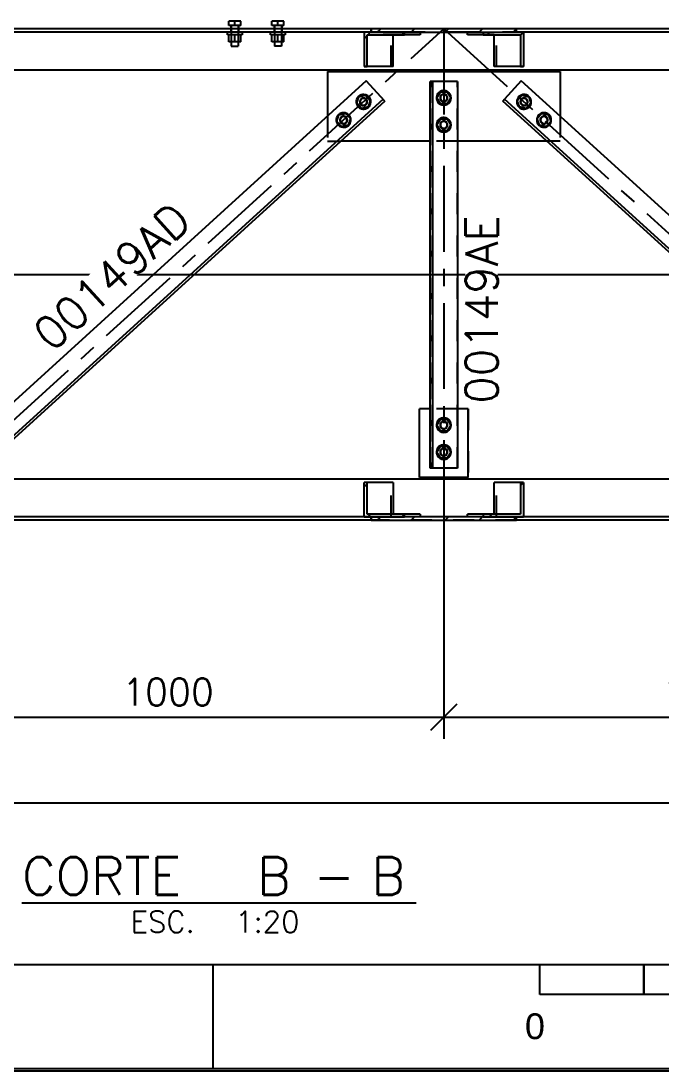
# Model space of a CAD drawing. Header units: millimetres. Extents: x 505 to 1346, y 20403 to 20997.
# Drawn here: x 828.1 to 887.4, y 20402.8 to 20500.1 of the extents above; entities that cross this region are included whole.
import ezdxf

# ---------------------------------------------------------------- set-up
doc = ezdxf.new("R2010")
doc.units = ezdxf.units.MM
doc.linetypes.add('CENTER', pattern=[12.7, 7.9375, -1.5875, 1.5875, -1.5875])
doc.linetypes.add('DXK_LINE_DOT2', pattern=[3.9198, 1.9599, -1.9599])
doc.styles.add('Arial', font='ARIAL.TTF', dxfattribs={"height": 0.2})
doc.styles.add('RomanS', font='ROMANS__.TTF', dxfattribs={"height": 0.2})

# ---------------------------------------------------------------- blocks, each defined once
blk = doc.blocks.new('Unknown-110200292-1058')
at = {"color": 5, "linetype": 'Continuous'}
blk.add_line((505.065, 20402.85), (1346.065, 20402.85), dxfattribs=at)
blk = doc.blocks.new('FORMATO_DET_A1-110200292-76346')
at = {"color": 1, "linetype": 'Continuous', "true_color": 0xff0000}
blk.add_line((1336.446, 20412.672), (529.801, 20412.672), dxfattribs=at)
at = {"color": 2, "linetype": 'Continuous', "true_color": 0xffff00}
for p, q in [((845.863, 20403.05), (845.863, 20412.672)), ((1346.065, 20403.05), (505.065, 20403.05))]:
    blk.add_line(p, q, dxfattribs=at)
at = {"color": 8, "linetype": 'Continuous', "true_color": 0x787878}
for p, q in [((876.095, 20409.922), (876.095, 20412.672)), ((885.714, 20409.922), (885.714, 20412.672)), ((885.714, 20412.672), (885.714, 20409.922)), ((975.036, 20409.922), (876.095, 20409.922))]:
    blk.add_line(p, q, dxfattribs=at)
at = {"color": 18, "linetype": 'Continuous', "true_color": 0x000000, "style": 'Arial', "width": 0.999742}
blk.add_text('0', height=2.387, dxfattribs=at).set_placement((874.721, 20405.799))
blk = doc.blocks.new('Unknown-110200292-13 - 64510')
at = {"color": 6, "linetype": 'Continuous'}
blk.add_line((828.161, 20418.423), (864.667, 20418.423), dxfattribs=at)
at = {"color": 0, "linetype": 'Continuous'}
for points in [[(848.874, 20419.173), (848.874, 20422.673), (828.161, 20422.673), (828.161, 20419.173)], [(854.083, 20419.173), (854.083, 20422.673), (849.924, 20422.673), (849.924, 20419.173)], [(859.457, 20419.173), (859.457, 20422.673), (855.133, 20422.673), (855.133, 20419.173)], [(864.667, 20419.173), (864.667, 20422.673), (860.507, 20422.673), (860.507, 20419.173)], [(847.302, 20415.673), (847.302, 20417.673), (838.218, 20417.673), (838.218, 20415.673)], [(854.609, 20415.673), (854.609, 20417.673), (847.902, 20417.673), (847.902, 20415.673)]]:
    blk.add_wipeout(points, dxfattribs=at)
at = {"color": 6, "linetype": 'Continuous', "style": 'RomanS'}
for s, height, p in [('CORTE ', 3.4681, (828.161, 20419.173)), ('B', 3.468, (849.924, 20419.173)), ('B', 3.468, (860.507, 20419.173)), ('-', 3.468, (855.133, 20419.173))]:
    blk.add_text(s, height=height, dxfattribs=at).set_placement(p)
at = {"color": 3, "linetype": 'Continuous', "style": 'RomanS'}
for s, p in [('ESC. ', (838.218, 20415.673)), ('1:20', (847.902, 20415.673))]:
    blk.add_text(s, height=1.9818, dxfattribs=at).set_placement(p)
blk = doc.blocks.new('Part-110200292-64549 - 64510')
at = {"linetype": 'Continuous'}
h = blk.add_hatch(dxfattribs=at)
h.set_pattern_fill('', scale=0.7, style=0, pattern_type=0)
h.set_pattern_definition([(45, (863.5702, 20499.0335), (-1.5715, 1.5715), [])])
h.paths.add_polyline_path([(863.57, 20498.798), (863.57, 20499.033), (859.826, 20499.033), (859.826, 20495.858), (860.103, 20495.858), (860.103, 20498.798)])
at = {"color": 7, "linetype": 'DXK_LINE_DOT2'}
for p, q in [((865.027, 20499.033), (859.826, 20499.033)), ((863.57, 20498.798), (860.103, 20498.798)), ((862.334, 20495.858), (862.334, 20499.033)), ((860.103, 20495.858), (859.826, 20495.858))]:
    blk.add_line(p, q, dxfattribs=at)
at = {"color": 3, "linetype": 'Continuous'}
for p, q in [((863.57, 20499.033), (859.826, 20499.033)), ((859.826, 20499.033), (859.826, 20495.858)), ((860.103, 20495.858), (860.103, 20498.798)), ((860.103, 20498.798), (863.57, 20498.798)), ((862.534, 20495.858), (862.534, 20498.798)), ((863.57, 20498.798), (863.57, 20499.033)), ((865.027, 20498.798), (863.57, 20498.798)), ((865.027, 20499.033), (865.027, 20498.798)), ((859.826, 20495.858), (860.103, 20495.858)), ((862.534, 20495.858), (860.103, 20495.858))]:
    blk.add_line(p, q, dxfattribs=at)
blk = doc.blocks.new('Part-110200292-64550 - 64510')
at = {"linetype": 'Continuous'}
h = blk.add_hatch(dxfattribs=at)
h.set_pattern_fill('', scale=0.7, style=0, pattern_type=0)
h.set_pattern_definition([(45, (874.5945, 20499.0335), (-1.5715, 1.5715), [])])
h.paths.add_polyline_path([(874.594, 20495.858), (874.594, 20499.033), (870.85, 20499.033), (870.85, 20498.798), (874.317, 20498.798), (874.317, 20495.858)])
at = {"color": 3, "linetype": 'Continuous'}
for p, q in [((869.394, 20498.798), (869.394, 20499.033)), ((870.85, 20498.798), (869.394, 20498.798)), ((870.85, 20499.033), (874.594, 20499.033)), ((870.85, 20499.033), (870.85, 20498.798)), ((870.85, 20498.798), (874.317, 20498.798)), ((871.888, 20495.858), (871.888, 20498.798)), ((874.317, 20498.798), (874.317, 20495.858)), ((874.594, 20499.033), (874.594, 20495.858)), ((874.317, 20495.858), (871.888, 20495.858)), ((874.317, 20495.858), (874.594, 20495.858))]:
    blk.add_line(p, q, dxfattribs=at)
at = {"color": 7, "linetype": 'DXK_LINE_DOT2'}
for p, q in [((874.594, 20499.033), (869.394, 20499.033)), ((871.888, 20498.798), (870.85, 20498.798)), ((871.888, 20498.798), (874.317, 20498.798)), ((872.087, 20495.858), (872.087, 20499.033)), ((874.594, 20495.858), (874.317, 20495.858))]:
    blk.add_line(p, q, dxfattribs=at)
blk = doc.blocks.new('Part-110200292-64567 - 64510')
at = {"color": 7, "linetype": 'CENTER'}
blk.add_line((867.211, 20499.348), (867.211, 20453.848), dxfattribs=at)
at = {"color": 3, "linetype": 'Continuous'}
for p, q in [((866.176, 20494.457), (865.941, 20494.457)), ((865.941, 20458.658), (865.941, 20494.457)), ((866.176, 20494.457), (866.176, 20458.658)), ((868.481, 20494.457), (866.176, 20494.457)), ((868.481, 20494.457), (868.481, 20458.658)), ((866.176, 20458.658), (865.941, 20458.658)), ((868.481, 20458.658), (866.176, 20458.658))]:
    blk.add_line(p, q, dxfattribs=at)
at = {"color": 7, "linetype": 'DXK_LINE_DOT2'}
for p, q in [((865.941, 20494.457), (865.941, 20458.658)), ((866.176, 20458.658), (866.176, 20494.457)), ((868.481, 20458.658), (868.481, 20494.457))]:
    blk.add_line(p, q, dxfattribs=at)
blk = doc.blocks.new('Part-110200292-64579 - 64510')
at = {"color": 7, "linetype": 'CENTER'}
blk.add_line((817.212, 20453.848), (867.212, 20499.351), dxfattribs=at)
at = {"color": 3, "linetype": 'Continuous'}
for p, q in [((860.037, 20494.539), (822.674, 20460.537)), ((861.746, 20492.66), (860.037, 20494.539)), ((861.588, 20492.834), (824.226, 20458.832)), ((861.746, 20492.66), (824.384, 20458.658)), ((824.384, 20458.658), (822.674, 20460.537))]:
    blk.add_line(p, q, dxfattribs=at)
blk = doc.blocks.new('Part-110200292-64580 - 64510')
at = {"color": 7, "linetype": 'CENTER'}
blk.add_line((867.208, 20499.351), (917.207, 20453.848), dxfattribs=at)
at = {"color": 3, "linetype": 'Continuous'}
for p, q in [((874.383, 20494.538), (872.832, 20492.833)), ((911.745, 20460.537), (874.383, 20494.538)), ((872.674, 20492.659), (872.832, 20492.833)), ((910.193, 20458.832), (872.832, 20492.833)), ((910.035, 20458.658), (872.674, 20492.659)), ((911.745, 20460.537), (910.193, 20458.832)), ((910.035, 20458.658), (910.193, 20458.832))]:
    blk.add_line(p, q, dxfattribs=at)
blk = doc.blocks.new('Part-110200292-64604 - 64510')
at = {"color": 3, "linetype": 'Continuous'}
for p, q in [((860.479, 20499.348), (823.938, 20499.348)), ((859.826, 20499.033), (824.596, 20499.033)), ((910.474, 20499.348), (873.944, 20499.348)), ((909.826, 20499.033), (874.594, 20499.033)), ((551.248, 20495.538), (1036.416, 20495.538))]:
    blk.add_line(p, q, dxfattribs=at)
at = {"color": 7, "linetype": 'DXK_LINE_DOT2'}
for p, q in [((873.944, 20499.348), (860.479, 20499.348)), ((869.394, 20499.033), (865.027, 20499.033))]:
    blk.add_line(p, q, dxfattribs=at)
blk = doc.blocks.new('Part-110200292-64661 - 64510')
at = {"linetype": 'Continuous'}
h = blk.add_hatch(dxfattribs=at)
h.set_pattern_fill('', scale=0.7, style=0, pattern_type=0)
h.set_pattern_definition([(45, (873.9437, 20499.3485), (-1.57154, 1.57154), [])])
h.paths.add_polyline_path([(873.944, 20499.033), (873.944, 20499.348), (860.479, 20499.348), (860.479, 20499.033)])
at = {"color": 7, "linetype": 'DXK_LINE_DOT2'}
for p, q in [((860.479, 20499.348), (860.479, 20499.033)), ((873.944, 20499.033), (873.944, 20499.348))]:
    blk.add_line(p, q, dxfattribs=at)
at = {"color": 3, "linetype": 'Continuous'}
for p, q in [((860.479, 20499.033), (860.479, 20499.348)), ((873.944, 20499.348), (860.479, 20499.348)), ((860.479, 20499.033), (873.944, 20499.033)), ((873.944, 20499.033), (873.944, 20499.348))]:
    blk.add_line(p, q, dxfattribs=at)
blk = doc.blocks.new('Bolt-110200292-65385 - 64510')
at = {"color": 3, "linetype": 'Continuous'}
for p, q in [((848.412, 20500.073), (847.302, 20500.073)), ((847.302, 20499.663), (847.302, 20500.073)), ((847.302, 20499.663), (847.302, 20500.073)), ((848.412, 20499.663), (847.302, 20499.663)), ((847.507, 20499.663), (847.507, 20499.348)), ((847.539, 20499.663), (847.539, 20499.348)), ((847.857, 20499.663), (847.857, 20500.073)), ((848.174, 20499.663), (848.174, 20499.348)), ((848.207, 20499.663), (848.207, 20499.348)), ((848.412, 20499.663), (848.412, 20500.073)), ((848.412, 20499.663), (848.412, 20500.073)), ((852.412, 20500.073), (851.302, 20500.073)), ((851.302, 20499.663), (851.302, 20500.073)), ((851.302, 20499.663), (851.302, 20500.073)), ((852.412, 20499.663), (851.302, 20499.663)), ((851.507, 20499.663), (851.507, 20499.348)), ((851.539, 20499.663), (851.539, 20499.348)), ((851.857, 20499.663), (851.857, 20500.073)), ((852.174, 20499.663), (852.174, 20499.348)), ((852.207, 20499.663), (852.207, 20499.348)), ((852.412, 20499.663), (852.412, 20500.073)), ((852.412, 20499.663), (852.412, 20500.073)), ((847.182, 20498.783), (847.182, 20499.033)), ((848.531, 20498.783), (847.182, 20498.783)), ((847.301, 20498.148), (847.301, 20498.783)), ((847.301, 20498.148), (847.301, 20498.783)), ((847.539, 20499.033), (847.539, 20497.758)), ((847.857, 20498.148), (847.857, 20498.783)), ((848.174, 20499.033), (848.174, 20497.758)), ((848.412, 20498.148), (848.412, 20498.783)), ((848.412, 20498.148), (848.412, 20498.783)), ((848.531, 20499.033), (848.531, 20498.783)), ((851.182, 20498.783), (851.182, 20499.033)), ((852.531, 20498.783), (851.182, 20498.783)), ((851.301, 20498.148), (851.301, 20498.783)), ((851.301, 20498.148), (851.301, 20498.783)), ((851.539, 20499.033), (851.539, 20497.758)), ((851.857, 20498.148), (851.857, 20498.783)), ((852.174, 20499.033), (852.174, 20497.758)), ((852.412, 20498.148), (852.412, 20498.783)), ((852.412, 20498.148), (852.412, 20498.783)), ((852.531, 20499.033), (852.531, 20498.783)), ((848.412, 20498.148), (847.301, 20498.148)), ((847.539, 20497.758), (848.174, 20497.758)), ((852.412, 20498.148), (851.301, 20498.148)), ((852.174, 20497.758), (851.539, 20497.758))]:
    blk.add_line(p, q, dxfattribs=at)
at = {"color": 3, "linetype": 'DXK_LINE_DOT2'}
for p, q in [((847.857, 20499.663), (847.857, 20500.073)), ((851.857, 20499.663), (851.857, 20500.073)), ((847.507, 20499.033), (847.182, 20499.033)), ((847.507, 20499.348), (847.507, 20499.033)), ((847.524, 20499.348), (847.507, 20499.348)), ((847.507, 20499.033), (847.524, 20499.033)), ((847.524, 20499.348), (847.573, 20499.348)), ((847.524, 20499.033), (847.573, 20499.033)), ((847.539, 20499.348), (847.539, 20499.033)), ((848.207, 20499.348), (847.573, 20499.348)), ((848.531, 20499.033), (847.573, 20499.033)), ((847.857, 20498.148), (847.857, 20498.783)), ((848.174, 20499.348), (848.174, 20499.033)), ((848.207, 20499.348), (848.207, 20499.033)), ((851.507, 20499.033), (851.182, 20499.033)), ((851.507, 20499.348), (851.507, 20499.033)), ((851.524, 20499.348), (851.507, 20499.348)), ((851.507, 20499.033), (851.524, 20499.033)), ((851.524, 20499.348), (851.573, 20499.348)), ((851.524, 20499.033), (851.573, 20499.033)), ((851.539, 20499.348), (851.539, 20499.033)), ((852.207, 20499.348), (851.573, 20499.348)), ((852.531, 20499.033), (851.573, 20499.033)), ((851.857, 20498.148), (851.857, 20498.783)), ((852.174, 20499.348), (852.174, 20499.033)), ((852.207, 20499.348), (852.207, 20499.033))]:
    blk.add_line(p, q, dxfattribs=at)
blk = doc.blocks.new('Bolt-110200292-64806 - 64510')
at = {"color": 3, "linetype": 'Continuous'}
for p, q in [((866.57, 20462.658), (866.89, 20463.214)), ((866.89, 20463.214), (867.532, 20463.214)), ((867.532, 20463.214), (867.852, 20462.658)), ((866.89, 20462.103), (866.57, 20462.658)), ((867.532, 20462.103), (866.89, 20462.103)), ((867.852, 20462.658), (867.532, 20462.103)), ((866.57, 20460.158), (866.89, 20460.714)), ((866.89, 20459.603), (866.57, 20460.158)), ((866.89, 20460.714), (867.532, 20460.714)), ((867.532, 20460.714), (867.852, 20460.158)), ((867.852, 20460.158), (867.532, 20459.603)), ((867.532, 20459.603), (866.89, 20459.603))]:
    blk.add_line(p, q, dxfattribs=at)
at = {"color": 3, "linetype": 'DXK_LINE_DOT2'}
for p, q in [((866.57, 20462.658), (866.891, 20463.213)), ((866.891, 20463.213), (867.531, 20463.213)), ((867.531, 20463.213), (867.852, 20462.658)), ((866.891, 20462.103), (866.57, 20462.658)), ((867.531, 20462.103), (866.891, 20462.103)), ((867.852, 20462.658), (867.531, 20462.103)), ((866.57, 20460.158), (866.891, 20460.713)), ((866.891, 20459.603), (866.57, 20460.158)), ((866.891, 20460.713), (867.531, 20460.713)), ((867.531, 20460.713), (867.852, 20460.158)), ((867.852, 20460.158), (867.531, 20459.603)), ((867.531, 20459.603), (866.891, 20459.603))]:
    blk.add_line(p, q, dxfattribs=at)
at = {"color": 3, "linetype": 'Continuous'}
for centre, radius, start, end in [((867.211, 20462.658), 0.675, 30, 210), ((867.211, 20462.658), 0.675, 0, 180), ((867.211, 20462.658), 0.675, 210, 30), ((867.211, 20462.658), 0.35, 90, 270), ((867.211, 20462.658), 0.317, 30, 210), ((867.211, 20462.658), 0.317, 210, 30), ((867.211, 20462.658), 0.35, 270, 90), ((867.211, 20462.658), 0.675, 180, 0), ((867.211, 20460.158), 0.675, 30, 210), ((867.211, 20460.158), 0.675, 0, 180), ((867.211, 20460.158), 0.675, 180, 0), ((867.211, 20460.158), 0.675, 210, 30), ((867.211, 20460.158), 0.35, 90, 270), ((867.211, 20460.158), 0.317, 30, 210), ((867.211, 20460.158), 0.317, 210, 30), ((867.211, 20460.158), 0.35, 270, 90)]:
    blk.add_arc(centre, radius, start, end, dxfattribs=at)
at = {"color": 3, "linetype": 'DXK_LINE_DOT2'}
for centre, radius, start, end in [((867.211, 20462.658), 0.35, 72, 252), ((867.211, 20462.658), 0.317, 0, 180), ((867.211, 20462.658), 0.35, 252, 72), ((867.211, 20462.658), 0.317, 180, 0), ((867.211, 20460.158), 0.35, 72, 252), ((867.211, 20460.158), 0.317, 0, 180), ((867.211, 20460.158), 0.317, 180, 0), ((867.211, 20460.158), 0.35, 252, 72)]:
    blk.add_arc(centre, radius, start, end, dxfattribs=at)
blk = doc.blocks.new('Bolt-110200292-64820 - 64510')
at = {"color": 3, "linetype": 'Continuous'}
for p, q in [((874.011, 20492.726), (874.443, 20493.2)), ((874.443, 20493.2), (875.07, 20493.063)), ((875.07, 20493.063), (875.265, 20492.452)), ((874.206, 20492.114), (874.011, 20492.726)), ((874.833, 20491.978), (874.206, 20492.114)), ((875.265, 20492.452), (874.833, 20491.978)), ((875.86, 20491.043), (876.292, 20491.517)), ((876.055, 20490.432), (875.86, 20491.043)), ((876.292, 20491.517), (876.919, 20491.381)), ((876.919, 20491.381), (877.114, 20490.77)), ((876.682, 20490.295), (876.055, 20490.432)), ((877.114, 20490.77), (876.682, 20490.295))]:
    blk.add_line(p, q, dxfattribs=at)
at = {"color": 3, "linetype": 'DXK_LINE_DOT2'}
for p, q in [((874.012, 20492.725), (874.443, 20493.199)), ((874.443, 20493.199), (875.069, 20493.063)), ((875.069, 20493.063), (875.264, 20492.452)), ((874.207, 20492.115), (874.012, 20492.725)), ((874.833, 20491.978), (874.207, 20492.115)), ((875.264, 20492.452), (874.833, 20491.978)), ((875.861, 20491.043), (876.292, 20491.517)), ((876.056, 20490.432), (875.861, 20491.043)), ((876.292, 20491.517), (876.918, 20491.38)), ((876.918, 20491.38), (877.113, 20490.77)), ((876.682, 20490.296), (876.056, 20490.432)), ((877.113, 20490.77), (876.682, 20490.296))]:
    blk.add_line(p, q, dxfattribs=at)
at = {"color": 3, "linetype": 'Continuous'}
for centre, radius, start, end in [((874.638, 20492.589), 0.675, 77.69628, 257.69628), ((874.638, 20492.589), 0.675, 47.69628, 227.69628), ((874.638, 20492.589), 0.675, 227.69628, 47.69628), ((874.638, 20492.589), 0.35, 137.69628, 317.69628), ((874.638, 20492.589), 0.317, 77.69628, 257.69628), ((874.638, 20492.589), 0.35, 317.69628, 137.69628), ((874.638, 20492.589), 0.675, 257.69628, 77.69628), ((874.638, 20492.589), 0.317, 257.69628, 77.69628), ((876.487, 20490.906), 0.675, 77.69628, 257.69628), ((876.487, 20490.906), 0.675, 47.69628, 227.69628), ((876.487, 20490.906), 0.675, 227.69628, 47.69628), ((876.487, 20490.906), 0.35, 137.69628, 317.69628), ((876.487, 20490.906), 0.317, 77.69628, 257.69628), ((876.487, 20490.906), 0.35, 317.69628, 137.69628), ((876.487, 20490.906), 0.675, 257.69628, 77.69628), ((876.487, 20490.906), 0.317, 257.69628, 77.69628)]:
    blk.add_arc(centre, radius, start, end, dxfattribs=at)
at = {"color": 3, "linetype": 'DXK_LINE_DOT2'}
for centre, radius, start, end in [((874.638, 20492.589), 0.35, 119.69628, 299.69628), ((874.638, 20492.589), 0.317, 47.69628, 227.69628), ((874.638, 20492.589), 0.317, 227.69628, 47.69628), ((874.638, 20492.589), 0.35, 299.69628, 119.69628), ((876.487, 20490.906), 0.35, 119.69628, 299.69628), ((876.487, 20490.906), 0.317, 47.69628, 227.69628), ((876.487, 20490.906), 0.317, 227.69628, 47.69628), ((876.487, 20490.906), 0.35, 299.69628, 119.69628)]:
    blk.add_arc(centre, radius, start, end, dxfattribs=at)
blk = doc.blocks.new('Part-110200292-64696 - 64510')
at = {"linetype": 'Continuous'}
h = blk.add_hatch(dxfattribs=at)
h.set_pattern_fill('', scale=0.7, style=0, pattern_type=0)
h.set_pattern_definition([(45, (863.5702, 20454.3985), (-1.5715, 1.5715), [])])
h.paths.add_polyline_path([(863.57, 20454.163), (863.57, 20454.398), (860.103, 20454.398), (860.103, 20457.338), (859.826, 20457.338), (859.826, 20454.163)])
at = {"color": 7, "linetype": 'DXK_LINE_DOT2'}
for p, q in [((860.103, 20457.338), (859.826, 20457.338)), ((862.334, 20454.163), (862.334, 20457.338)), ((865.027, 20454.163), (859.826, 20454.163)), ((863.57, 20454.398), (860.103, 20454.398))]:
    blk.add_line(p, q, dxfattribs=at)
at = {"color": 3, "linetype": 'Continuous'}
for p, q in [((859.826, 20454.163), (859.826, 20457.338)), ((860.103, 20457.338), (859.826, 20457.338)), ((862.534, 20457.338), (860.103, 20457.338)), ((860.103, 20454.398), (860.103, 20457.338)), ((862.534, 20457.338), (862.534, 20454.398)), ((859.826, 20454.163), (863.57, 20454.163)), ((863.57, 20454.398), (860.103, 20454.398)), ((865.027, 20454.398), (863.57, 20454.398)), ((863.57, 20454.163), (863.57, 20454.398)), ((865.027, 20454.398), (865.027, 20454.163))]:
    blk.add_line(p, q, dxfattribs=at)
blk = doc.blocks.new('Part-110200292-64697 - 64510')
at = {"linetype": 'Continuous'}
h = blk.add_hatch(dxfattribs=at)
h.set_pattern_fill('', scale=0.7, style=0, pattern_type=0)
h.set_pattern_definition([(45, (874.5945, 20457.3385), (-1.5715, 1.5715), [])])
h.paths.add_polyline_path([(874.594, 20454.163), (874.594, 20457.338), (874.317, 20457.338), (874.317, 20454.398), (870.85, 20454.398), (870.85, 20454.163)])
at = {"color": 3, "linetype": 'Continuous'}
for p, q in [((874.317, 20457.338), (871.888, 20457.338)), ((871.888, 20454.398), (871.888, 20457.338)), ((874.317, 20457.338), (874.594, 20457.338)), ((874.317, 20457.338), (874.317, 20454.398)), ((874.594, 20457.338), (874.594, 20454.163)), ((869.394, 20454.163), (869.394, 20454.398)), ((870.85, 20454.398), (869.394, 20454.398)), ((874.317, 20454.398), (870.85, 20454.398)), ((870.85, 20454.398), (870.85, 20454.163)), ((870.85, 20454.163), (874.594, 20454.163))]:
    blk.add_line(p, q, dxfattribs=at)
at = {"color": 7, "linetype": 'DXK_LINE_DOT2'}
for p, q in [((872.087, 20454.163), (872.087, 20457.338)), ((874.594, 20457.338), (874.317, 20457.338)), ((874.594, 20454.163), (869.394, 20454.163)), ((874.317, 20454.398), (870.85, 20454.398))]:
    blk.add_line(p, q, dxfattribs=at)
blk = doc.blocks.new('Bolt-110200292-64822 - 64510')
at = {"color": 3, "linetype": 'Continuous'}
for p, q in [((859.156, 20492.452), (859.351, 20493.063)), ((859.351, 20493.063), (859.978, 20493.2)), ((859.978, 20493.2), (860.41, 20492.726)), ((859.588, 20491.978), (859.156, 20492.452)), ((860.215, 20492.114), (859.588, 20491.978)), ((860.41, 20492.726), (860.215, 20492.114)), ((857.307, 20490.77), (857.502, 20491.381)), ((857.502, 20491.381), (858.129, 20491.517)), ((858.129, 20491.517), (858.561, 20491.043)), ((858.561, 20491.043), (858.366, 20490.432)), ((857.739, 20490.295), (857.307, 20490.77)), ((858.366, 20490.432), (857.739, 20490.295))]:
    blk.add_line(p, q, dxfattribs=at)
at = {"color": 3, "linetype": 'DXK_LINE_DOT2'}
for p, q in [((859.157, 20492.452), (859.352, 20493.063)), ((859.352, 20493.063), (859.978, 20493.199)), ((859.978, 20493.199), (860.409, 20492.725)), ((859.588, 20491.978), (859.157, 20492.452)), ((860.214, 20492.115), (859.588, 20491.978)), ((860.409, 20492.725), (860.214, 20492.115)), ((857.308, 20490.77), (857.503, 20491.38)), ((857.503, 20491.38), (858.129, 20491.517)), ((858.129, 20491.517), (858.56, 20491.043)), ((858.56, 20491.043), (858.365, 20490.432)), ((857.739, 20490.296), (857.308, 20490.77)), ((858.365, 20490.432), (857.739, 20490.296))]:
    blk.add_line(p, q, dxfattribs=at)
at = {"color": 3, "linetype": 'Continuous'}
for centre, radius, start, end in [((859.783, 20492.589), 0.675, 132.30372, 312.30372), ((859.783, 20492.589), 0.675, 342.30372, 162.30372), ((859.783, 20492.589), 0.675, 312.30372, 132.30372), ((859.783, 20492.589), 0.35, 42.30372, 222.30372), ((859.783, 20492.589), 0.317, 342.30372, 162.30372), ((859.783, 20492.589), 0.35, 222.30372, 42.30372), ((859.783, 20492.589), 0.675, 162.30372, 342.30372), ((859.783, 20492.589), 0.317, 162.30372, 342.30372), ((857.934, 20490.906), 0.675, 132.30372, 312.30372), ((857.934, 20490.906), 0.675, 162.30372, 342.30372), ((857.934, 20490.906), 0.675, 342.30372, 162.30372), ((857.934, 20490.906), 0.675, 312.30372, 132.30372), ((857.934, 20490.906), 0.35, 42.30372, 222.30372), ((857.934, 20490.906), 0.317, 162.30372, 342.30372), ((857.934, 20490.906), 0.317, 342.30372, 162.30372), ((857.934, 20490.906), 0.35, 222.30372, 42.30372)]:
    blk.add_arc(centre, radius, start, end, dxfattribs=at)
at = {"color": 3, "linetype": 'DXK_LINE_DOT2'}
for centre, radius, start, end in [((859.783, 20492.589), 0.35, 24.30372, 204.30372), ((859.783, 20492.589), 0.317, 132.30372, 312.30372), ((859.783, 20492.589), 0.317, 312.30372, 132.30372), ((859.783, 20492.589), 0.35, 204.30372, 24.30372), ((857.934, 20490.906), 0.35, 24.30372, 204.30372), ((857.934, 20490.906), 0.35, 204.30372, 24.30372), ((857.934, 20490.906), 0.317, 132.30372, 312.30372), ((857.934, 20490.906), 0.317, 312.30372, 132.30372)]:
    blk.add_arc(centre, radius, start, end, dxfattribs=at)
blk = doc.blocks.new('Part-110200292-64711 - 64510')
at = {"color": 3, "linetype": 'Continuous'}
for p, q in [((1036.416, 20457.658), (551.248, 20457.658)), ((859.826, 20454.163), (824.596, 20454.163)), ((909.826, 20454.163), (874.594, 20454.163)), ((860.479, 20453.848), (823.938, 20453.848)), ((910.474, 20453.848), (873.944, 20453.848))]:
    blk.add_line(p, q, dxfattribs=at)
at = {"color": 7, "linetype": 'DXK_LINE_DOT2'}
for p, q in [((869.394, 20454.163), (865.027, 20454.163)), ((873.944, 20453.848), (860.479, 20453.848))]:
    blk.add_line(p, q, dxfattribs=at)
blk = doc.blocks.new('Part-110200292-64724 - 64510')
at = {"linetype": 'Continuous'}
h = blk.add_hatch(dxfattribs=at)
h.set_pattern_fill('', scale=0.7, style=0, pattern_type=0)
h.set_pattern_definition([(45, (873.9437, 20454.1635), (-1.57154, 1.57154), [])])
h.paths.add_polyline_path([(873.944, 20453.848), (873.944, 20454.163), (860.479, 20454.163), (860.479, 20453.848)])
at = {"color": 7, "linetype": 'DXK_LINE_DOT2'}
for p, q in [((860.479, 20454.163), (860.479, 20453.848)), ((873.944, 20453.848), (873.944, 20454.163))]:
    blk.add_line(p, q, dxfattribs=at)
at = {"color": 3, "linetype": 'Continuous'}
for p, q in [((860.479, 20453.848), (860.479, 20454.163)), ((873.944, 20454.163), (860.479, 20454.163)), ((873.944, 20453.848), (873.944, 20454.163)), ((860.479, 20453.848), (873.944, 20453.848))]:
    blk.add_line(p, q, dxfattribs=at)
blk = doc.blocks.new('Part-110200292-64805 - 64510')
at = {"color": 3, "linetype": 'Continuous'}
for p, q in [((864.961, 20457.808), (864.961, 20464.158)), ((865.941, 20464.158), (864.961, 20464.158)), ((869.461, 20464.158), (868.481, 20464.158)), ((869.461, 20457.808), (869.461, 20464.158)), ((869.461, 20457.808), (864.961, 20457.808))]:
    blk.add_line(p, q, dxfattribs=at)
at = {"color": 7, "linetype": 'DXK_LINE_DOT2'}
for p, q in [((864.961, 20457.808), (864.961, 20464.158)), ((868.481, 20464.158), (865.941, 20464.158)), ((869.461, 20464.158), (869.461, 20457.808))]:
    blk.add_line(p, q, dxfattribs=at)
blk = doc.blocks.new('Part-110200292-64819 - 64510')
at = {"color": 3, "linetype": 'Continuous'}
for p, q in [((856.434, 20495.388), (877.987, 20495.388)), ((856.434, 20495.388), (856.434, 20491.26)), ((877.987, 20495.388), (877.987, 20491.258)), ((865.941, 20488.957), (857.678, 20488.957)), ((876.741, 20488.957), (868.481, 20488.957))]:
    blk.add_line(p, q, dxfattribs=at)
at = {"color": 7, "linetype": 'DXK_LINE_DOT2'}
for p, q in [((856.434, 20491.26), (856.434, 20488.957)), ((877.987, 20491.258), (877.987, 20488.957)), ((856.434, 20488.957), (857.678, 20488.957)), ((868.481, 20488.957), (865.941, 20488.957)), ((877.987, 20488.957), (876.741, 20488.957))]:
    blk.add_line(p, q, dxfattribs=at)
blk = doc.blocks.new('Bolt-110200292-64821 - 64510')
at = {"color": 3, "linetype": 'Continuous'}
for p, q in [((866.57, 20492.957), (866.89, 20493.513)), ((866.89, 20492.402), (866.57, 20492.957)), ((866.89, 20493.513), (867.532, 20493.513)), ((867.532, 20493.513), (867.852, 20492.957)), ((867.852, 20492.957), (867.532, 20492.402)), ((867.532, 20492.402), (866.89, 20492.402)), ((866.57, 20490.457), (866.89, 20491.013)), ((866.89, 20491.013), (867.532, 20491.013)), ((867.532, 20491.013), (867.852, 20490.457)), ((866.89, 20489.902), (866.57, 20490.457)), ((867.532, 20489.902), (866.89, 20489.902)), ((867.852, 20490.457), (867.532, 20489.902))]:
    blk.add_line(p, q, dxfattribs=at)
at = {"color": 3, "linetype": 'DXK_LINE_DOT2'}
for p, q in [((866.57, 20492.957), (866.891, 20493.512)), ((866.891, 20492.402), (866.57, 20492.957)), ((866.891, 20493.512), (867.531, 20493.512)), ((867.531, 20493.512), (867.852, 20492.957)), ((867.852, 20492.957), (867.531, 20492.402)), ((867.531, 20492.402), (866.891, 20492.402)), ((866.57, 20490.457), (866.891, 20491.012)), ((866.891, 20491.012), (867.531, 20491.012)), ((867.531, 20491.012), (867.852, 20490.457)), ((866.891, 20489.902), (866.57, 20490.457)), ((867.531, 20489.902), (866.891, 20489.902)), ((867.852, 20490.457), (867.531, 20489.902))]:
    blk.add_line(p, q, dxfattribs=at)
at = {"color": 3, "linetype": 'Continuous'}
for centre, radius, start, end in [((867.211, 20492.957), 0.675, 30, 210), ((867.211, 20492.957), 0.675, 0, 180), ((867.211, 20492.957), 0.675, 180, 0), ((867.211, 20492.957), 0.675, 210, 30), ((867.211, 20492.957), 0.35, 90, 270), ((867.211, 20492.957), 0.317, 30, 210), ((867.211, 20492.957), 0.317, 210, 30), ((867.211, 20492.957), 0.35, 270, 90), ((867.211, 20490.457), 0.675, 30, 210), ((867.211, 20490.457), 0.675, 0, 180), ((867.211, 20490.457), 0.675, 180, 0), ((867.211, 20490.457), 0.675, 210, 30), ((867.211, 20490.457), 0.35, 90, 270), ((867.211, 20490.457), 0.317, 30, 210), ((867.211, 20490.457), 0.317, 210, 30), ((867.211, 20490.457), 0.35, 270, 90)]:
    blk.add_arc(centre, radius, start, end, dxfattribs=at)
at = {"color": 3, "linetype": 'DXK_LINE_DOT2'}
for centre, radius, start, end in [((867.211, 20492.957), 0.35, 72, 252), ((867.211, 20492.957), 0.317, 0, 180), ((867.211, 20492.957), 0.317, 180, 0), ((867.211, 20492.957), 0.35, 252, 72), ((867.211, 20490.457), 0.35, 72, 252), ((867.211, 20490.457), 0.317, 0, 180), ((867.211, 20490.457), 0.317, 180, 0), ((867.211, 20490.457), 0.35, 252, 72)]:
    blk.add_arc(centre, radius, start, end, dxfattribs=at)
blk = doc.blocks.new('StraightDimension-110200292-69598 - 64510')
at = {"color": 7, "linetype": 'Continuous'}
blk.add_line((546.338, 20476.598), (1160.942, 20476.598), dxfattribs=at)
blk = doc.blocks.new('StraightDimension-110200292-69630 - 64510')
at = {"color": 7, "linetype": 'Continuous'}
for p, q in [((817.207, 20453.848), (817.207, 20433.601)), ((867.211, 20453.848), (867.211, 20433.601)), ((818.407, 20436.801), (816.007, 20434.401)), ((866.011, 20434.401), (868.411, 20436.801)), ((817.207, 20435.601), (867.211, 20435.601))]:
    blk.add_line(p, q, dxfattribs=at)
at = {"color": 0}
blk.add_wipeout([(847.485, 20436.201), (847.485, 20439.701), (836.934, 20439.701), (836.934, 20436.201)], dxfattribs=at)
at = {"color": 3, "style": 'RomanS'}
blk.add_text('1000', height=2.4772, dxfattribs=at).set_placement((837.434, 20436.701))
blk = doc.blocks.new('StraightDimension-110200292-69629 - 64510')
at = {"color": 7, "linetype": 'Continuous'}
for p, q in [((867.211, 20453.848), (867.211, 20433.601)), ((917.212, 20453.848), (917.212, 20433.601)), ((868.411, 20436.801), (866.011, 20434.401)), ((916.012, 20434.401), (918.412, 20436.801)), ((867.211, 20435.601), (917.212, 20435.601))]:
    blk.add_line(p, q, dxfattribs=at)
at = {"color": 0}
blk.add_wipeout([(897.487, 20436.201), (897.487, 20439.701), (886.936, 20439.701), (886.936, 20436.201)], dxfattribs=at)
at = {"color": 3, "style": 'RomanS'}
blk.add_text('1000', height=2.4772, dxfattribs=at).set_placement((887.436, 20436.701))
blk = doc.blocks.new('StraightDimension-110200292-69599 - 64510')
at = {"color": 7, "linetype": 'Continuous'}
blk.add_line((546.338, 20476.598), (1160.942, 20476.598), dxfattribs=at)
blk = doc.blocks.new('StraightDimension-110200292-70094 - 64510')
at = {"color": 7, "linetype": 'Continuous'}
blk.add_line((546.339, 20427.673), (1041.341, 20427.673), dxfattribs=at)
blk = doc.blocks.new('Mark-110200292-70277 - 64510')
at = {"color": 0}
blk.add_wipeout([(845.657, 20482.763), (843.638, 20484.982), (828.908, 20471.577), (830.927, 20469.359)], dxfattribs=at)
blk.add_wipeout([(845.657, 20482.763), (843.638, 20484.982), (828.908, 20471.577), (830.927, 20469.359)], dxfattribs=at)
at = {"color": 6, "style": 'RomanS'}
blk.add_text('00149AD', height=2.9727, rotation=42.30147, dxfattribs=at).set_placement((830.927, 20469.359))
blk = doc.blocks.new('Mark-110200292-70266 - 64510')
at = {"color": 0}
blk.add_wipeout([(872.206, 20484.266), (869.206, 20484.266), (869.206, 20464.631), (872.206, 20464.631)], dxfattribs=at)
blk.add_wipeout([(872.206, 20484.266), (869.206, 20484.266), (869.206, 20464.631), (872.206, 20464.631)], dxfattribs=at)
at = {"color": 6, "style": 'RomanS'}
blk.add_text('00149AE', height=2.9727, rotation=90.00021, dxfattribs=at).set_placement((872.206, 20464.631))

msp = doc.modelspace()

# ---------------------------------------------------------------- block references
for name in ['Unknown-110200292-1058', 'FORMATO_DET_A1-110200292-76346', 'Bolt-110200292-65385 - 64510', 'Part-110200292-64604 - 64510', 'Part-110200292-64579 - 64510', 'Part-110200292-64549 - 64510', 'Part-110200292-64661 - 64510', 'Part-110200292-64567 - 64510', 'Part-110200292-64580 - 64510', 'Part-110200292-64550 - 64510', 'Part-110200292-64819 - 64510', 'Bolt-110200292-64822 - 64510', 'Bolt-110200292-64821 - 64510', 'Bolt-110200292-64820 - 64510', 'Part-110200292-64805 - 64510', 'Bolt-110200292-64806 - 64510', 'Part-110200292-64711 - 64510', 'Part-110200292-64696 - 64510', 'Part-110200292-64697 - 64510', 'Part-110200292-64724 - 64510']:
    msp.add_blockref(name, (0, 0))

# ---------------------------------------------------------------- next in the draw order: block references
for name in ['StraightDimension-110200292-69598 - 64510', 'StraightDimension-110200292-69630 - 64510', 'Unknown-110200292-13 - 64510']:
    msp.add_blockref(name, (0, 0))

# ---------------------------------------------------------------- next in the draw order: block references
msp.add_blockref('StraightDimension-110200292-69629 - 64510', (0, 0))

# ---------------------------------------------------------------- next in the draw order: block references
for name in ['StraightDimension-110200292-69599 - 64510', 'StraightDimension-110200292-70094 - 64510']:
    msp.add_blockref(name, (0, 0))

# ---------------------------------------------------------------- next in the draw order: block references
for name in ['Mark-110200292-70277 - 64510', 'Mark-110200292-70266 - 64510']:
    msp.add_blockref(name, (0, 0))

doc.saveas('drawing.dxf')
